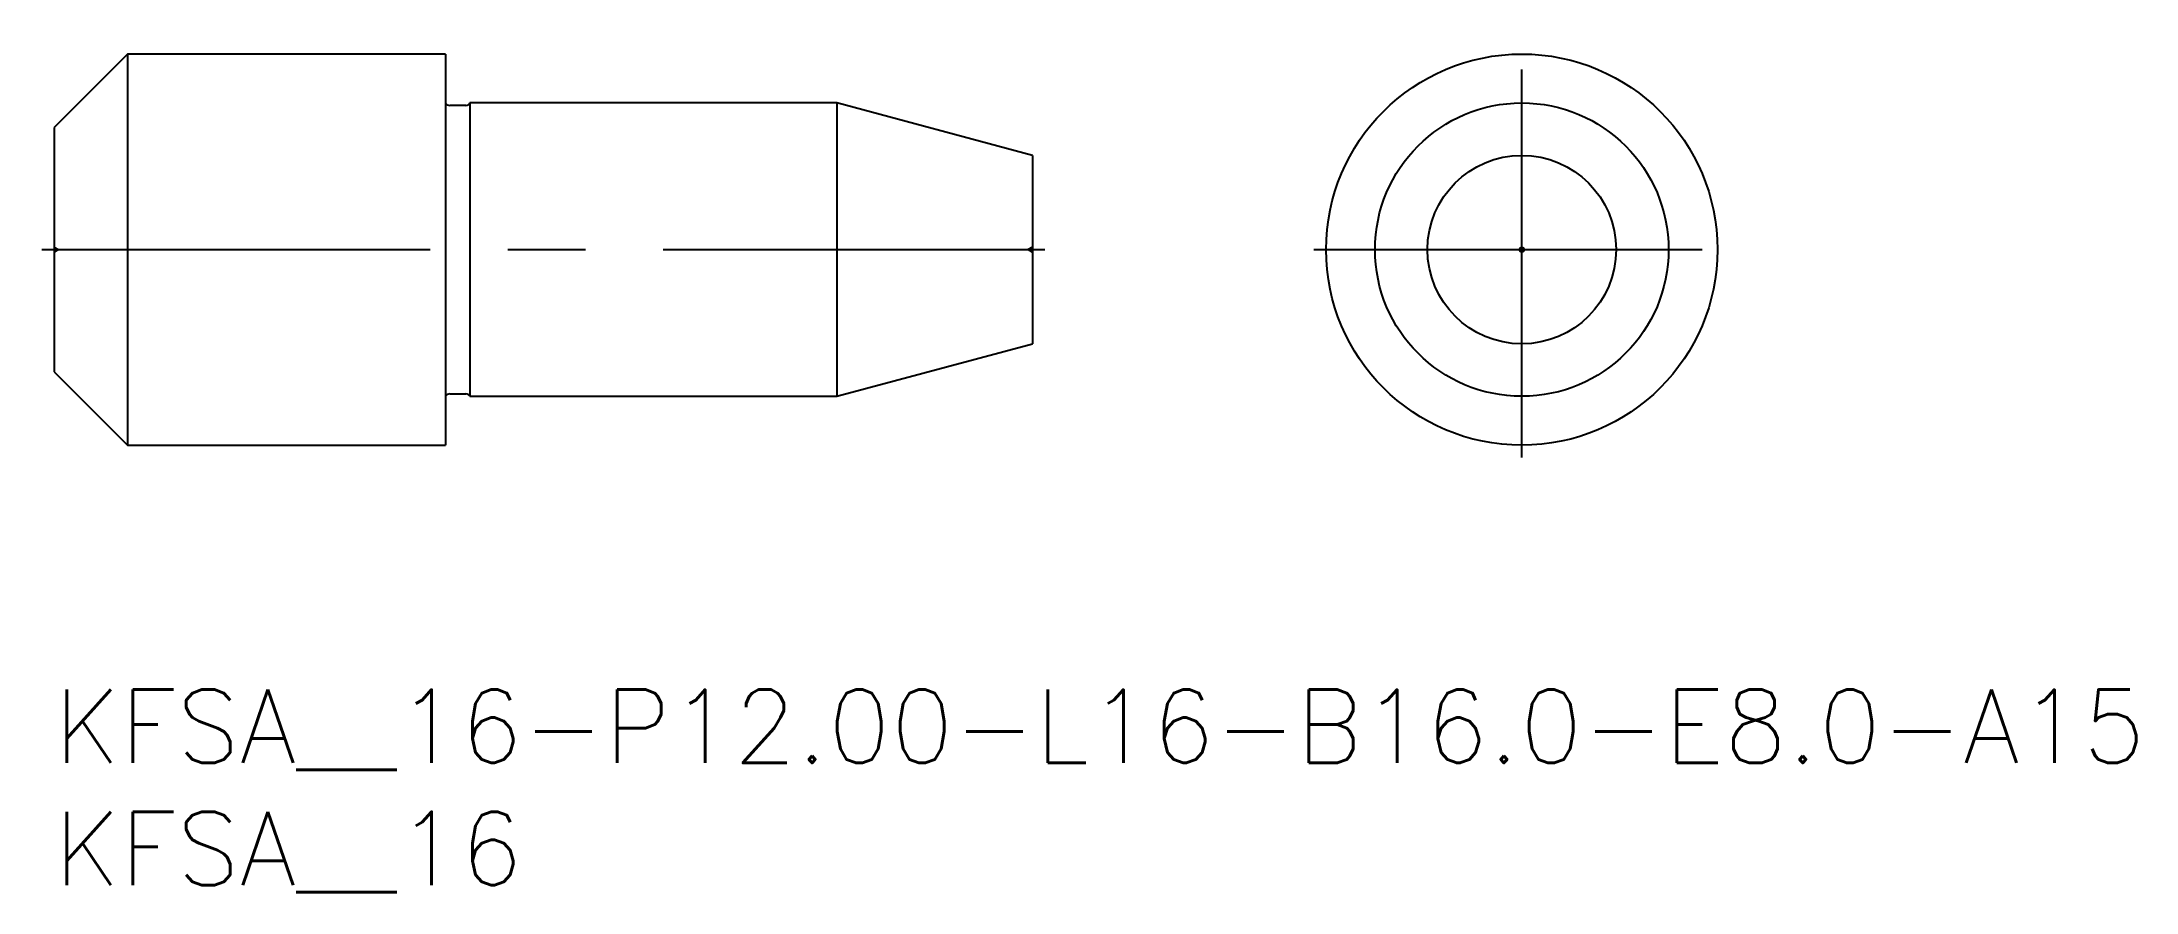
# Model space of a CAD drawing. Extents: x -0.5 to 85.1, y -8.3 to 26.5.
import ezdxf

# ---------------------------------------------------------------- set-up
doc = ezdxf.new("R2010")
doc.units = 0
doc.header["$LTSCALE"] = 0.5
doc.linetypes.add('CENTER', pattern=[50.8, 31.75, -6.35, 6.35, -6.35])
doc.linetypes.add('DASHED', pattern=[19.05, 12.7, -6.35])
for name, color, linetype in [('MSM_CENTER', 1, 'CENTER'), ('MSM_CONTINUOUS', 7, 'CONTINUOUS'), ('MSM_DASHED', 4, 'DASHED'), ('MSM_PART_NUMBER', 7, 'CONTINUOUS')]:
    doc.layers.add(name, color=color, linetype=linetype)
doc.styles.get("Standard").update_dxf_attribs({"font": 'txt.shx', "height": 0.5, "bigfont": 'bigfont.shx'})

# ---------------------------------------------------------------- blocks, each defined once
blk = doc.blocks.new('*U16')
at = {"layer": 'MSM_PART_NUMBER'}
blk.add_text('KFSA__16-P12.00-L16-B16.0-E8.0-A15', height=3, dxfattribs=at).set_placement((0, -3))
blk = doc.blocks.new('*U17')
at = {"layer": 'MSM_PART_NUMBER'}
blk.add_text('KFSA__16', height=3, dxfattribs=at).set_placement((0, -8))

msp = doc.modelspace()

# ---------------------------------------------------------------- linework, layer by layer
at = {"layer": 'MSM_CENTER'}
for p, q in [((60, 9.5), (60, 26.5)), ((-0.5, 18), (40.5, 18)), ((51.5, 18), (68.5, 18))]:
    msp.add_line(p, q, dxfattribs=at)
at = {"layer": 'MSM_CONTINUOUS'}
for p, q in [((3, 26), (0, 23)), ((16, 26), (3, 26)), ((3, 26), (3, 10)), ((16, 26), (16, 10)), ((32, 24), (17, 24)), ((17, 24), (17, 12)), ((40, 21.856), (32, 24)), ((32, 24), (32, 12)), ((16.827, 23.9), (16.173, 23.9)), ((0, 23), (0, 13)), ((40, 21.856), (40, 14.144)), ((32, 12), (40, 14.144)), ((0, 13), (3, 10)), ((16.173, 12.1), (16.827, 12.1)), ((17, 12), (32, 12)), ((3, 10), (16, 10))]:
    msp.add_line(p, q, dxfattribs=at)
for radius in [8, 6, 3.856, 0.1]:
    msp.add_circle((60, 18), radius, dxfattribs=at)
for centre, start, end in [((16.173, 24.1), 210, 270), ((16.827, 24.1), 270, 330), ((16.173, 11.9), 90, 150), ((16.827, 11.9), 30, 90)]:
    msp.add_arc(centre, 0.2, start, end, dxfattribs=at)
at = {"layer": 'MSM_DASHED'}
for p, q in [((0, 18.1), (0.173, 18)), ((0.173, 18), (0, 17.9)), ((40, 18.1), (39.827, 18)), ((39.827, 18), (40, 17.9))]:
    msp.add_line(p, q, dxfattribs=at)

# ---------------------------------------------------------------- block references
at = {"layer": 'MSM_CONTINUOUS'}
for name in ['*U16', '*U17']:
    msp.add_blockref(name, (0, 0), dxfattribs=at)

doc.saveas('drawing.dxf')
